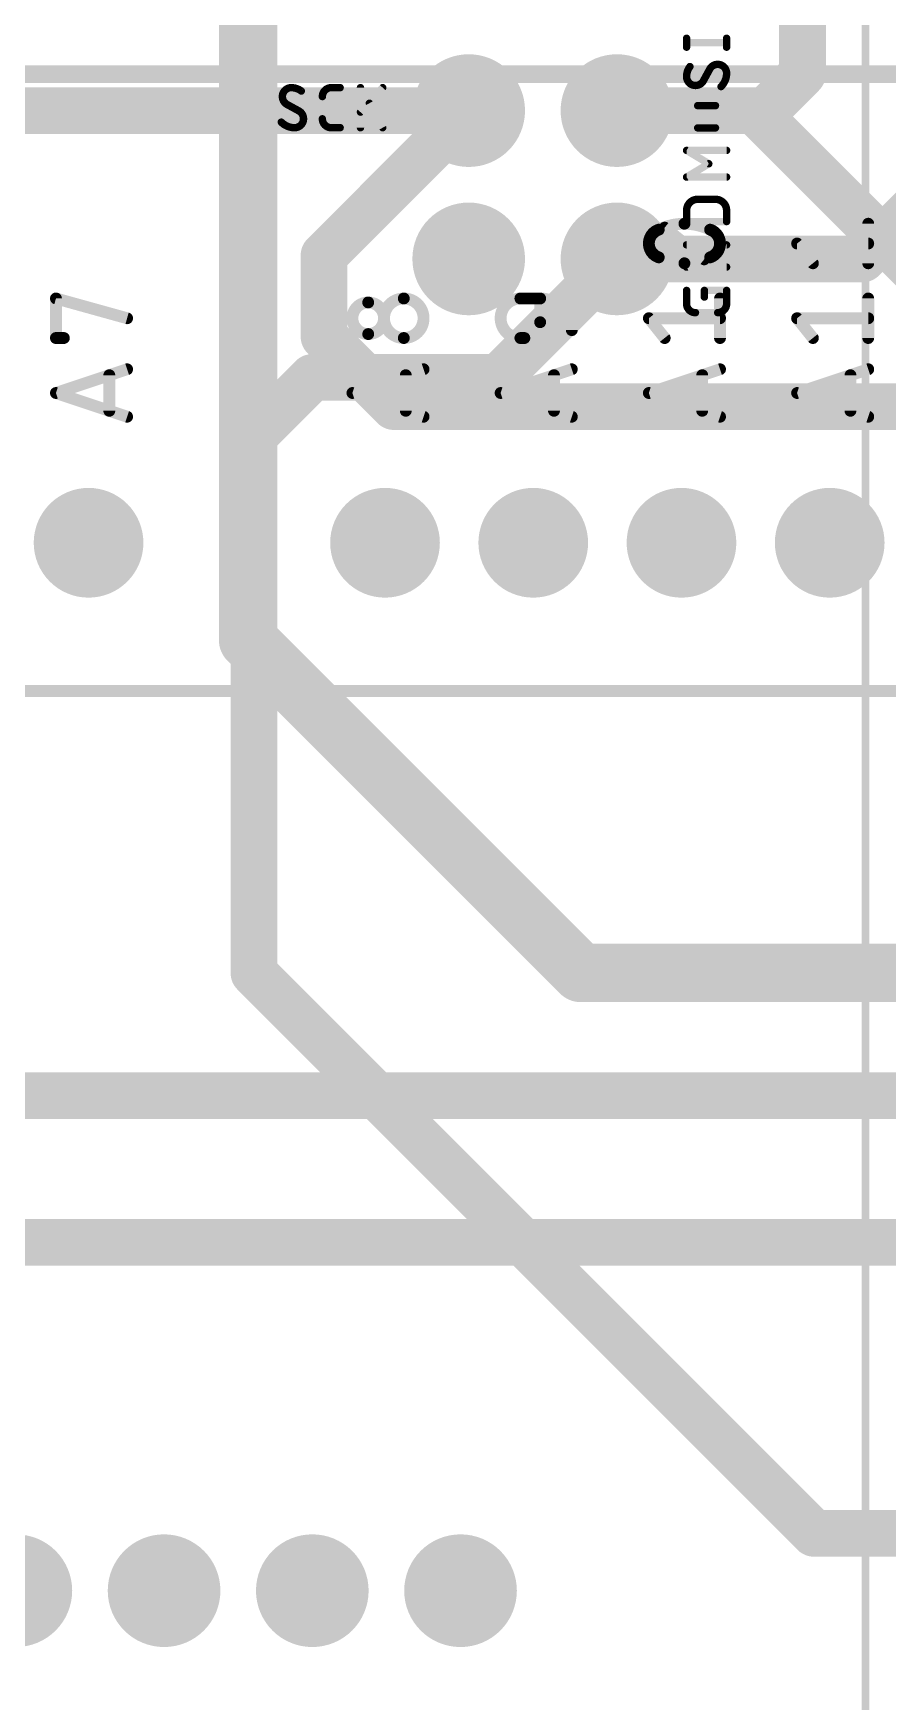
# Model space of a CAD drawing. Extents: x -35 to 140, y -8 to 139.
# Drawn here: x 105.82 to 120.46, y 18.72 to 47.29 of the extents above; entities that cross this region are included whole.
import ezdxf

# ---------------------------------------------------------------- set-up
doc = ezdxf.new("R2010")
doc.units = 0
for name, color, linetype in [('1', 12, 'CONTINUOUS'), ('16', 132, 'CONTINUOUS'), ('17', 110, 'CONTINUOUS'), ('51', 253, 'CONTINUOUS')]:
    doc.layers.add(name, color=color, linetype=linetype)

# ---------------------------------------------------------------- blocks, each defined once
blk = doc.blocks.new('RECT')
blk.add_solid([(-0.5, -0.5), (0.5, -0.5), (-0.5, 0.5), (0.5, 0.5)])
blk = doc.blocks.new('ROUNDP')
at = {"const_width": 0.5}
blk.add_lwpolyline([(0, -0.25, 1), (0, 0.25, 1), (0, -0.25)], format="xyb", dxfattribs=at)

msp = doc.modelspace()

# ---------------------------------------------------------------- linework, layer by layer
at = {"layer": '1', "const_width": 0.8}
for points in [[(119, 48.3), (119, 46.6)], [(119, 46.6), (118.37, 45.97)], [(113.28, 45.97), (101.506, 45.97)], [(118.17, 45.97), (115.82, 45.97)], [(118.37, 45.97), (118.17, 45.97)], [(122.44, 41.7), (118.17, 45.97)], [(115.82, 43.43), (113.79, 41.4)], [(110.6, 41.4), (109.6, 40.4)], [(113.79, 41.4), (110.6, 41.4)], [(109.6, 40.4), (109.6, 31.2)], [(109.6, 31.2), (119.198, 21.602)], [(119.198, 21.602), (121.488, 21.602)]]:
    msp.add_lwpolyline(points, dxfattribs=at)
at = {"layer": '1', "const_width": 0.4}
for points in [[(119.1414, 46.4586, 1), (118.8586, 46.7414)], [(118.8, 46.6, 1), (119.2, 46.6)], [(113.28, 45.77, 1), (113.28, 46.17)], [(115.82, 46.17, 1), (115.82, 45.77)], [(118.17, 46.17, 1), (118.17, 45.77)], [(118.3114, 46.1114, 1), (118.0286, 45.8286)], [(118.17, 45.77, 1), (118.17, 46.17)], [(118.2286, 46.1114, 1), (118.5114, 45.8286)], [(118.37, 45.77, 1), (118.37, 46.17)], [(115.9614, 43.2886, 1), (115.6786, 43.5714)], [(110.6, 41.6, 1), (110.6, 41.2)], [(110.7414, 41.2586, 1), (110.4586, 41.5414)], [(113.6486, 41.5414, 1), (113.9314, 41.2586)], [(113.79, 41.2, 1), (113.79, 41.6)], [(109.8, 40.4, 1), (109.4, 40.4)], [(109.4586, 40.5414, 1), (109.7414, 40.2586)], [(109.7414, 31.3414, 1), (109.4586, 31.0586)], [(109.4, 31.2, 1), (109.8, 31.2)], [(119.198, 21.802, 1), (119.198, 21.402)], [(119.0566, 21.4606, 1), (119.3394, 21.7434)]]:
    msp.add_lwpolyline(points, format="xyb", dxfattribs=at)
at = {"layer": '16'}
for points, const_width in [([(109.5, 48.1), (109.5, 36.9)], 1), ([(113.28, 45.97), (110.8, 43.49)], 0.8), ([(120.03, 43.43), (122.2, 45.6)], 0.8), ([(110.8, 43.49), (110.8, 42.1)], 0.8), ([(115.82, 43.43), (120.03, 43.43)], 0.8), ([(110.8, 42.1), (112, 40.9)], 0.8), ([(112, 40.9), (120.9, 40.9)], 0.8), ([(109.5, 36.9), (115.2, 31.2)], 1), ([(115.2, 31.2), (121.6, 31.2)], 1), ([(94, 29.1), (121.4, 29.1)], 0.8), ([(92.7026, 26.588), (121.488, 26.588)], 0.8)]:
    msp.add_lwpolyline(points, dxfattribs=dict(at, const_width=const_width))
for points, const_width in [([(113.4214, 45.8286, 1), (113.1386, 46.1114)], 0.4), ([(111, 43.49, 1), (110.6, 43.49)], 0.4), ([(110.6586, 43.6314, 1), (110.9414, 43.3486)], 0.4), ([(115.82, 43.63, 1), (115.82, 43.23)], 0.4), ([(119.8886, 43.5714, 1), (120.1714, 43.2886)], 0.4), ([(120.03, 43.23, 1), (120.03, 43.63)], 0.4), ([(110.9414, 42.2414, 1), (110.6586, 41.9586)], 0.4), ([(110.6, 42.1, 1), (111, 42.1)], 0.4), ([(112, 41.1, 1), (112, 40.7)], 0.4), ([(111.8586, 40.7586, 1), (112.1414, 41.0414)], 0.4), ([(109.6768, 37.0768, 1), (109.3232, 36.7232)], 0.5), ([(109.25, 36.9, 1), (109.75, 36.9)], 0.5), ([(115.2, 31.45, 1), (115.2, 30.95)], 0.5), ([(115.0232, 31.0232, 1), (115.3768, 31.3768)], 0.5)]:
    msp.add_lwpolyline(points, format="xyb", dxfattribs=dict(at, const_width=const_width))
at = {"layer": '51'}
for points, const_width in [([(120.08, 13.32), (120.08, 76.18)], 0.127), ([(117.0135, 47.0563), (117.0135, 47.2087)], 0.127), ([(117.0135, 47.1325), (117.6993, 47.1325)], 0.127), ([(117.6993, 47.0563), (117.6993, 47.2087)], 0.127), ([(124.419, 46.5944), (88.097, 46.5944)], 0.3048), ([(117.4136, 46.686), (117.2993, 46.4764)], 0.127), ([(110.9248, 46.3629), (111.0772, 46.3629)], 0.127), ([(111.4255, 45.6771), (111.4255, 46.3629)], 0.127), ([(111.8065, 46.3629), (111.4255, 45.9438)], 0.127), ([(110.3732, 45.9629), (110.1636, 46.0772)], 0.127), ([(110.7724, 45.8295), (110.7724, 46.2105)], 0.127), ([(111.8065, 45.6771), (111.5779, 46.0962)], 0.127), ([(117.204, 46.0551), (117.5088, 46.0551)], 0.127), ([(111.0772, 45.6771), (110.9248, 45.6771)], 0.127), ([(117.5088, 45.6741), (117.204, 45.6741)], 0.127), ([(117.3945, 45.0599), (117.0135, 45.2885)], 0.127), ([(117.0135, 45.2885), (117.6993, 45.2885)], 0.127), ([(117.0135, 44.8313), (117.3945, 45.0599)], 0.127), ([(117.6993, 44.8313), (117.0135, 44.8313)], 0.127), ([(117.0135, 44.0698), (117.0135, 44.2603)], 0.127), ([(117.204, 44.4508), (117.5088, 44.4508)], 0.127), ([(117.6993, 44.2603), (117.6993, 44.0698)], 0.127), ([(117.3155, 43.4228), (116.6381, 43.9646)], 0.2032), ([(117.6993, 44.0698), (117.0135, 44.0698)], 0.127), ([(120.1264, 43.355), (120.1264, 44.0324)], 0.2032), ([(117.0135, 43.2895), (117.6993, 43.6705)], 0.127), ([(117.6993, 43.6705), (117.0135, 43.6705)], 0.127), ([(119.1781, 43.355), (118.9072, 43.6937)], 0.2032), ([(118.9072, 43.6937), (120.1264, 43.6937)], 0.2032), ([(117.6993, 43.2895), (117.0135, 43.2895)], 0.127), ([(117.0135, 42.6616), (117.0135, 42.8902)], 0.127), ([(117.3183, 42.7759), (117.3183, 42.8902)], 0.127), ([(117.3183, 42.8902), (117.6993, 42.8902)], 0.127), ([(117.6993, 42.8902), (117.6993, 42.6616)], 0.127), ([(106.2072, 42.0749), (106.2072, 42.7522)], 0.2032), ([(106.2072, 42.7522), (107.4264, 42.4136)], 0.2032), ([(114.1659, 42.7522), (114.5045, 42.7522)], 0.2032), ([(114.5045, 42.7522), (114.5045, 42.3458)], 0.2032), ([(117.5864, 42.0749), (117.5864, 42.7522)], 0.2032), ([(120.1264, 42.0749), (120.1264, 42.7522)], 0.2032), ([(116.6381, 42.0749), (116.3672, 42.4136)], 0.2032), ([(116.3672, 42.4136), (117.5864, 42.4136)], 0.2032), ([(117.5469, 42.5092), (117.1659, 42.5092)], 0.127), ([(119.1781, 42.0749), (118.9072, 42.4136)], 0.2032), ([(118.9072, 42.4136), (120.1264, 42.4136)], 0.2032), ([(106.3427, 42.0749), (106.2072, 42.0749)], 0.2032), ([(114.2336, 42.0749), (114.1659, 42.0749)], 0.2032), ([(106.2072, 41.1334), (107.4264, 41.5398)], 0.2032), ([(107.1216, 41.4382), (107.1216, 40.8286)], 0.2032), ([(111.2872, 41.1334), (112.5064, 41.5398)], 0.2032), ([(112.2016, 41.4382), (112.2016, 40.8286)], 0.2032), ([(113.8272, 41.1334), (115.0464, 41.5398)], 0.2032), ([(114.7416, 41.4382), (114.7416, 40.8286)], 0.2032), ([(116.3672, 41.1334), (117.5864, 41.5398)], 0.2032), ([(117.2816, 41.4382), (117.2816, 40.8286)], 0.2032), ([(118.9072, 41.1334), (120.1264, 41.5398)], 0.2032), ([(119.8216, 41.4382), (119.8216, 40.8286)], 0.2032), ([(107.4264, 40.727), (106.2072, 41.1334)], 0.2032), ([(112.5064, 40.727), (111.2872, 41.1334)], 0.2032), ([(115.0464, 40.727), (113.8272, 41.1334)], 0.2032), ([(117.5864, 40.727), (116.3672, 41.1334)], 0.2032), ([(120.1264, 40.727), (118.9072, 41.1334)], 0.2032), ([(137.246, 36.028), (38.186, 36.028)], 0.2032)]:
    msp.add_lwpolyline(points, dxfattribs=dict(at, const_width=const_width))
for points, const_width in [([(117.0135, 47.1643, 1), (117.0135, 47.1008)], 0.0635), ([(117.0453, 47.2087, 1), (116.9818, 47.2087)], 0.0635), ([(117.7311, 47.2087, 1), (117.6676, 47.2087)], 0.0635), ([(117.6993, 47.1008, 1), (117.6993, 47.1643)], 0.0635), ([(116.9818, 47.0563, 1), (117.0453, 47.0563)], 0.0635), ([(117.6676, 47.0563, 1), (117.7311, 47.0563)], 0.0635), ([(117.0707, 46.7241, 0.1623), (117.0135, 46.5526)], 0.127), ([(117.0135, 46.5526, 0.4142), (117.1659, 46.4002)], 0.127), ([(117.0453, 46.5526, 1), (116.9818, 46.5526)], 0.0635), ([(116.9818, 46.5526, 1), (117.0453, 46.5526)], 0.0635), ([(117.096, 46.705, 1), (117.0453, 46.7431)], 0.0635), ([(117.5469, 46.7622, 0.2656), (117.4136, 46.686)], 0.127), ([(117.3862, 46.7021, 1), (117.4409, 46.6699)], 0.0635), ([(117.4414, 46.6708, 1), (117.3857, 46.7012)], 0.0635), ([(117.6993, 46.6098, 0.4142), (117.5469, 46.7622)], 0.127), ([(117.5469, 46.7939, 1), (117.5469, 46.7304)], 0.0635), ([(117.5469, 46.7304, 1), (117.5469, 46.7939)], 0.0635), ([(117.6041, 46.3812, 0.2), (117.6993, 46.6098)], 0.127), ([(117.731, 46.6098, 1), (117.6676, 46.6098)], 0.0635), ([(117.6676, 46.6098, 1), (117.7311, 46.6098)], 0.0635), ([(110.2398, 46.3629, 0.4142), (110.0874, 46.2105)], 0.127), ([(110.2398, 46.3947, 1), (110.2398, 46.3312)], 0.0635), ([(110.4113, 46.3058, 0.1623), (110.2398, 46.3629)], 0.127), ([(110.2398, 46.3312, 1), (110.2398, 46.3947)], 0.0635), ([(110.3922, 46.2804, 1), (110.4303, 46.3311)], 0.0635), ([(110.9248, 46.3629, 0.4142), (110.7724, 46.2105)], 0.127), ([(110.9248, 46.3947, 1), (110.9248, 46.3312)], 0.0635), ([(110.9248, 46.3312, 1), (110.9248, 46.3947)], 0.0635), ([(111.0772, 46.3312, 1), (111.0772, 46.3947)], 0.0635), ([(111.4573, 46.3629, 1), (111.3937, 46.3629)], 0.0635), ([(111.83, 46.3415, 1), (111.783, 46.3843)], 0.0635), ([(117.1659, 46.4002, 0.2656), (117.2993, 46.4764)], 0.127), ([(117.1659, 46.432, 1), (117.1659, 46.3685)], 0.0635), ([(117.1659, 46.3685, 1), (117.1659, 46.432)], 0.0635), ([(117.2714, 46.4916, 1), (117.3271, 46.4612)], 0.0635), ([(117.3266, 46.4603, 1), (117.2719, 46.4926)], 0.0635), ([(117.5817, 46.4037, 1), (117.6264, 46.3586)], 0.0635), ([(110.0874, 46.2105, 0.2656), (110.1636, 46.0772)], 0.127), ([(110.1192, 46.2105, 1), (110.0557, 46.2105)], 0.0635), ([(110.0557, 46.2105, 1), (110.1192, 46.2105)], 0.0635), ([(110.1788, 46.105, 1), (110.1484, 46.0493)], 0.0635), ([(110.1475, 46.0498, 1), (110.1798, 46.1045)], 0.0635), ([(110.4494, 45.8295, 0.2656), (110.3732, 45.9629)], 0.127), ([(110.3893, 45.9902, 1), (110.3571, 45.9355)], 0.0635), ([(110.358, 45.935, 1), (110.3884, 45.9907)], 0.0635), ([(110.8041, 46.2105, 1), (110.7406, 46.2105)], 0.0635), ([(110.7406, 46.2105, 1), (110.8041, 46.2105)], 0.0635), ([(111.6058, 46.1114, 1), (111.55, 46.081)], 0.0635), ([(117.204, 46.0551, 1), (117.204, 45.6741)], 0.127), ([(117.204, 46.0868, 1), (117.204, 46.0233)], 0.0635), ([(117.204, 46.0233, 1), (117.204, 46.0868)], 0.0635), ([(117.5088, 45.6741, 1), (117.5088, 46.0551)], 0.127), ([(117.5088, 46.0868, 1), (117.5088, 46.0233)], 0.0635), ([(117.5088, 46.0233, 1), (117.5088, 46.0868)], 0.0635), ([(110.0684, 45.7724, 0.2), (110.297, 45.6771)], 0.127), ([(110.0909, 45.7947, 1), (110.0458, 45.75)], 0.0635), ([(110.297, 45.6771, 0.4142), (110.4494, 45.8295)], 0.127), ([(110.297, 45.7089, 1), (110.297, 45.6454)], 0.0635), ([(110.297, 45.6454, 1), (110.297, 45.7088)], 0.0635), ([(110.4811, 45.8295, 1), (110.4176, 45.8295)], 0.0635), ([(110.4176, 45.8295, 1), (110.4811, 45.8295)], 0.0635), ([(110.8041, 45.8295, 1), (110.7406, 45.8295)], 0.0635), ([(110.7406, 45.8295, 1), (110.8041, 45.8295)], 0.0635), ([(110.7724, 45.8295, 0.4142), (110.9248, 45.6771)], 0.127), ([(110.9248, 45.7089, 1), (110.9248, 45.6454)], 0.0635), ([(110.9248, 45.6454, 1), (110.9248, 45.7089)], 0.0635), ([(111.0772, 45.6454, 1), (111.0772, 45.7089)], 0.0635), ([(111.402, 45.9652, 1), (111.449, 45.9224)], 0.0635), ([(111.7786, 45.6619, 1), (111.8344, 45.6923)], 0.0635), ([(117.204, 45.7058, 1), (117.204, 45.6423)], 0.0635), ([(117.204, 45.6423, 1), (117.204, 45.7058)], 0.0635), ([(117.5088, 45.7058, 1), (117.5088, 45.6423)], 0.0635), ([(117.5088, 45.6423, 1), (117.5088, 45.7058)], 0.0635), ([(111.3937, 45.6771, 1), (111.4573, 45.6771)], 0.0635), ([(117.0298, 45.3157, 1), (116.9972, 45.2613)], 0.0635), ([(117.0135, 45.3202, 1), (117.0135, 45.2567)], 0.0635), ([(117.6993, 45.2567, 1), (117.6993, 45.3202)], 0.0635), ([(117.0135, 44.863, 1), (117.0135, 44.7995)], 0.0635), ([(116.9972, 44.8585, 1), (117.0298, 44.8041)], 0.0635), ([(117.4108, 45.0327, 1), (117.3782, 45.0871)], 0.0635), ([(117.3782, 45.0327, 1), (117.4108, 45.0871)], 0.0635), ([(117.6993, 44.7995, 1), (117.6993, 44.863)], 0.0635), ([(117.204, 44.4508, 0.4142), (117.0135, 44.2603)], 0.127), ([(117.0453, 44.2603, 1), (116.9818, 44.2603)], 0.0635), ([(116.9818, 44.2603, 1), (117.0453, 44.2603)], 0.0635), ([(117.204, 44.4825, 1), (117.204, 44.419)], 0.0635), ([(117.204, 44.419, 1), (117.204, 44.4825)], 0.0635), ([(117.6993, 44.2603, 0.4142), (117.5088, 44.4508)], 0.127), ([(117.5088, 44.4825, 1), (117.5088, 44.419)], 0.0635), ([(117.5088, 44.419, 1), (117.5088, 44.4825)], 0.0635), ([(117.7311, 44.2603, 1), (117.6676, 44.2603)], 0.0635), ([(117.6676, 44.2603, 1), (117.7311, 44.2603)], 0.0635), ([(116.5365, 43.9308, 0.3205), (116.3672, 43.6937)], 0.2032), ([(116.9768, 44.0324, 0.1139), (116.5365, 43.9308)], 0.2032), ([(116.5143, 43.9764, 1), (116.5588, 43.8851)], 0.1016), ([(116.553, 43.8827, 1), (116.5201, 43.9788)], 0.1016), ([(116.6699, 44.0043, 1), (116.6064, 43.925)], 0.1016), ([(117.4171, 43.9308, 0.1139), (116.9768, 44.0324)], 0.2032), ([(116.9768, 44.0832, 1), (116.9768, 43.9816)], 0.1016), ([(116.9768, 43.9816, 1), (116.9768, 44.0832)], 0.1016), ([(117.0135, 44.1015, 1), (117.0135, 44.038)], 0.0635), ([(116.9818, 44.0698, 1), (117.0453, 44.0698)], 0.0635), ([(117.5864, 43.6937, 0.3205), (117.4171, 43.9308)], 0.2032), ([(117.4335, 43.9788, 1), (117.4006, 43.8827)], 0.1016), ([(117.3948, 43.8851, 1), (117.4393, 43.9764)], 0.1016), ([(117.6676, 44.0698, 1), (117.7311, 44.0698)], 0.0635), ([(117.6993, 44.038, 1), (117.6993, 44.1015)], 0.0635), ([(120.1772, 44.0324, 1), (120.0756, 44.0324)], 0.1016), ([(116.3672, 43.6937, 0.3205), (116.5365, 43.4566)], 0.2032), ([(116.418, 43.6937, 1), (116.3164, 43.6937)], 0.1016), ([(116.3164, 43.6937, 1), (116.418, 43.6937)], 0.1016), ([(117.0135, 43.7023, 1), (117.0135, 43.6388)], 0.0635), ([(117.4171, 43.4566, 0.3205), (117.5864, 43.6937)], 0.2032), ([(117.6372, 43.6937, 1), (117.5356, 43.6937)], 0.1016), ([(117.5356, 43.6937, 1), (117.6372, 43.6937)], 0.1016), ([(117.7147, 43.6427, 1), (117.6839, 43.6983)], 0.0635), ([(117.6993, 43.6388, 1), (117.6993, 43.7023)], 0.0635), ([(118.9469, 43.7254, 1), (118.8675, 43.662)], 0.1016), ([(118.9072, 43.7445, 1), (118.9072, 43.6429)], 0.1016), ([(120.1264, 43.6429, 1), (120.1264, 43.7445)], 0.1016), ([(116.5365, 43.4566, 0.1139), (116.9768, 43.355)], 0.2032), ([(116.5588, 43.5023, 1), (116.5143, 43.411)], 0.1016), ([(116.5201, 43.4086, 1), (116.553, 43.5047)], 0.1016), ([(116.9768, 43.355, 0.1139), (117.4171, 43.4566)], 0.2032), ([(116.9768, 43.4058, 1), (116.9768, 43.3042)], 0.1016), ([(116.9768, 43.3042, 1), (116.9768, 43.4058)], 0.1016), ([(117.2837, 43.3831, 1), (117.3472, 43.4624)], 0.1016), ([(117.4006, 43.5047, 1), (117.4335, 43.4086)], 0.1016), ([(117.4393, 43.411, 1), (117.3948, 43.5023)], 0.1016), ([(119.1385, 43.3233, 1), (119.2178, 43.3868)], 0.1016), ([(117.0135, 43.3213, 1), (117.0135, 43.2578)], 0.0635), ([(116.9981, 43.3173, 1), (117.0289, 43.2617)], 0.0635), ([(117.6993, 43.2578, 1), (117.6993, 43.3213)], 0.0635), ([(120.0756, 43.355, 1), (120.1772, 43.355)], 0.1016), ([(117.0453, 42.8902, 1), (116.9818, 42.8902)], 0.0635), ([(117.3183, 42.922, 1), (117.3183, 42.8585)], 0.0635), ([(117.3501, 42.8902, 1), (117.2866, 42.8902)], 0.0635), ([(117.7311, 42.8902, 1), (117.6676, 42.8902)], 0.0635), ([(117.6993, 42.8585, 1), (117.6993, 42.922)], 0.0635), ([(106.2208, 42.8012, 1), (106.1936, 42.7033)], 0.1016), ([(106.258, 42.7522, 1), (106.1564, 42.7522)], 0.1016), ([(111.5581, 42.6845, 1), (111.5581, 42.1426)], 0.2032), ([(111.5581, 42.1426, 1), (111.5581, 42.6845)], 0.2032), ([(111.5581, 42.7353, 1), (111.5581, 42.6337)], 0.1016), ([(111.5581, 42.6337, 1), (111.5581, 42.7353)], 0.1016), ([(112.1677, 42.7522, 1), (112.1677, 42.0749)], 0.2032), ([(112.1677, 42.0749, 1), (112.1677, 42.7522)], 0.2032), ([(112.1677, 42.803, 1), (112.1677, 42.7014)], 0.1016), ([(112.1677, 42.7014, 1), (112.1677, 42.803)], 0.1016), ([(114.1659, 42.7522, 1), (114.1659, 42.0749)], 0.2032), ([(114.1659, 42.803, 1), (114.1659, 42.7014)], 0.1016), ([(114.1659, 42.7014, 1), (114.1659, 42.803)], 0.1016), ([(114.5553, 42.7522, 1), (114.4537, 42.7522)], 0.1016), ([(115.0464, 42.2104, 0.4142), (114.5045, 42.7522)], 0.2032), ([(114.5045, 42.803, 1), (114.5045, 42.7014)], 0.1016), ([(114.5045, 42.7014, 1), (114.5045, 42.803)], 0.1016), ([(117.0135, 42.6616, 0.4142), (117.1659, 42.5092)], 0.127), ([(117.0453, 42.6616, 1), (116.9818, 42.6616)], 0.0635), ([(116.9818, 42.6616, 1), (117.0453, 42.6616)], 0.0635), ([(117.2866, 42.7759, 1), (117.3501, 42.7759)], 0.0635), ([(117.5469, 42.5092, 0.4142), (117.6993, 42.6616)], 0.127), ([(117.6372, 42.7522, 1), (117.5356, 42.7522)], 0.1016), ([(117.7311, 42.6616, 1), (117.6676, 42.6616)], 0.0635), ([(117.6676, 42.6616, 1), (117.7311, 42.6616)], 0.0635), ([(120.1772, 42.7522, 1), (120.0756, 42.7522)], 0.1016), ([(107.4128, 42.3646, 1), (107.44, 42.4625)], 0.1016), ([(114.2336, 42.0749, 0.4142), (114.5045, 42.3458)], 0.2032), ([(114.5553, 42.3458, 1), (114.4537, 42.3458)], 0.1016), ([(114.4537, 42.3458, 1), (114.5553, 42.3458)], 0.1016), ([(116.4069, 42.4453, 1), (116.3275, 42.3818)], 0.1016), ([(116.3672, 42.4644, 1), (116.3672, 42.3628)], 0.1016), ([(117.1659, 42.541, 1), (117.1659, 42.4775)], 0.0635), ([(117.1659, 42.4775, 1), (117.1659, 42.541)], 0.0635), ([(117.5469, 42.541, 1), (117.5469, 42.4775)], 0.0635), ([(117.5469, 42.4775, 1), (117.5469, 42.541)], 0.0635), ([(117.5864, 42.3628, 1), (117.5864, 42.4644)], 0.1016), ([(118.9469, 42.4453, 1), (118.8675, 42.3818)], 0.1016), ([(118.9072, 42.4644, 1), (118.9072, 42.3628)], 0.1016), ([(120.1264, 42.3628, 1), (120.1264, 42.4644)], 0.1016), ([(106.2072, 42.1257, 1), (106.2072, 42.0241)], 0.1016), ([(106.1564, 42.0749, 1), (106.258, 42.0749)], 0.1016), ([(106.3427, 42.0241, 1), (106.3427, 42.1257)], 0.1016), ([(111.5581, 42.1934, 1), (111.5581, 42.0918)], 0.1016), ([(111.5581, 42.0918, 1), (111.5581, 42.1934)], 0.1016), ([(112.1677, 42.1257, 1), (112.1677, 42.0241)], 0.1016), ([(112.1677, 42.0241, 1), (112.1677, 42.1257)], 0.1016), ([(114.1659, 42.1257, 1), (114.1659, 42.0241)], 0.1016), ([(114.1659, 42.0241, 1), (114.1659, 42.1257)], 0.1016), ([(114.2336, 42.1257, 1), (114.2336, 42.0241)], 0.1016), ([(114.2336, 42.0241, 1), (114.2336, 42.1257)], 0.1016), ([(114.9956, 42.2104, 1), (115.0972, 42.2104)], 0.1016), ([(116.5985, 42.0432, 1), (116.6778, 42.1066)], 0.1016), ([(117.5356, 42.0749, 1), (117.6372, 42.0749)], 0.1016), ([(119.1385, 42.0432, 1), (119.2178, 42.1066)], 0.1016), ([(120.0756, 42.0749, 1), (120.1772, 42.0749)], 0.1016), ([(107.1724, 41.4382, 1), (107.0708, 41.4382)], 0.1016), ([(107.4425, 41.4916, 1), (107.4103, 41.588)], 0.1016), ([(112.2524, 41.4382, 1), (112.1508, 41.4382)], 0.1016), ([(112.5225, 41.4916, 1), (112.4903, 41.588)], 0.1016), ([(114.7924, 41.4382, 1), (114.6908, 41.4382)], 0.1016), ([(115.0625, 41.4916, 1), (115.0303, 41.588)], 0.1016), ([(117.3324, 41.4382, 1), (117.2308, 41.4382)], 0.1016), ([(117.6025, 41.4916, 1), (117.5703, 41.588)], 0.1016), ([(119.8724, 41.4382, 1), (119.7708, 41.4382)], 0.1016), ([(120.1425, 41.4916, 1), (120.1103, 41.588)], 0.1016), ([(106.2233, 41.1816, 1), (106.1911, 41.0852)], 0.1016), ([(106.1911, 41.1816, 1), (106.2233, 41.0852)], 0.1016), ([(111.3033, 41.1816, 1), (111.2711, 41.0852)], 0.1016), ([(111.2711, 41.1816, 1), (111.3033, 41.0852)], 0.1016), ([(113.8433, 41.1816, 1), (113.8111, 41.0852)], 0.1016), ([(113.8111, 41.1816, 1), (113.8433, 41.0852)], 0.1016), ([(116.3833, 41.1816, 1), (116.3511, 41.0852)], 0.1016), ([(116.3511, 41.1816, 1), (116.3833, 41.0852)], 0.1016), ([(118.9233, 41.1816, 1), (118.8911, 41.0852)], 0.1016), ([(118.8911, 41.1816, 1), (118.9233, 41.0852)], 0.1016), ([(107.0708, 40.8286, 1), (107.1724, 40.8286)], 0.1016), ([(112.1508, 40.8286, 1), (112.2524, 40.8286)], 0.1016), ([(114.6908, 40.8286, 1), (114.7924, 40.8286)], 0.1016), ([(117.2308, 40.8286, 1), (117.3324, 40.8286)], 0.1016), ([(119.7708, 40.8286, 1), (119.8724, 40.8286)], 0.1016), ([(107.4103, 40.6788, 1), (107.4425, 40.7752)], 0.1016), ([(112.4903, 40.6788, 1), (112.5225, 40.7752)], 0.1016), ([(115.0303, 40.6788, 1), (115.0625, 40.7752)], 0.1016), ([(117.5703, 40.6788, 1), (117.6025, 40.7752)], 0.1016), ([(120.1103, 40.6788, 1), (120.1425, 40.7752)], 0.1016)]:
    msp.add_lwpolyline(points, format="xyb", dxfattribs=dict(at, const_width=const_width))

# ---------------------------------------------------------------- block references
at = {"layer": '17', "xscale": 1.9304, "yscale": 1.9304}
for p in [(113.28, 45.97), (113.28, 45.97), (115.82, 45.97), (115.82, 45.97), (113.28, 43.43), (113.28, 43.43), (115.82, 43.43), (115.82, 43.43), (105.52, 20.62), (105.52, 20.62), (108.06, 20.62), (108.06, 20.62), (110.6, 20.62), (110.6, 20.62), (113.14, 20.62), (113.14, 20.62)]:
    msp.add_blockref('ROUNDP', p, dxfattribs=at)
at = {"layer": '17', "xscale": 1.8796, "yscale": 1.8796, "rotation": 90}
for p in [(106.766, 38.568), (106.766, 38.568), (111.846, 38.568), (111.846, 38.568), (114.386, 38.568), (114.386, 38.568), (116.926, 38.568), (116.926, 38.568), (119.466, 38.568), (119.466, 38.568)]:
    msp.add_blockref('ROUNDP', p, dxfattribs=at)
at = {"layer": '51', "xscale": 0.508, "yscale": 0.508}
for p in [(106.766, 38.568), (111.846, 38.568), (114.386, 38.568), (116.926, 38.568), (119.466, 38.568)]:
    msp.add_blockref('RECT', p, dxfattribs=at)

doc.saveas('drawing.dxf')
